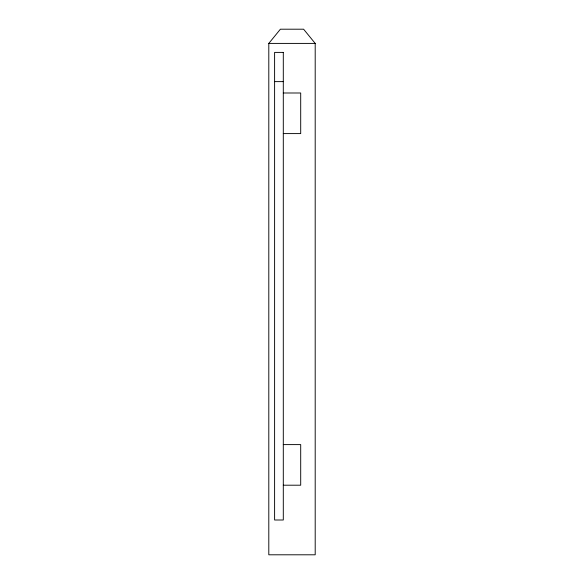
<?xml version="1.0" encoding="UTF-8"?>
<svg xmlns="http://www.w3.org/2000/svg" width="584" height="584" viewBox="0 0 584 584"><rect width="100%" height="100%" fill="white"/><g stroke="black" fill="none" stroke-linecap="round" stroke-linejoin="round"><path stroke-width="0.88" d="M268.801 43.406L280.4 29.2L303.6 29.2L315.199 43.406L315.199 554.8L268.801 554.8L268.801 43.406L315.199 43.406M274.604 81.621L283.298 81.621M283.298 92.995L300.702 92.995L300.702 133.597L283.298 133.597M283.298 444.606L300.702 444.606L300.702 485.202L283.298 485.202M283.298 52.399L274.604 52.399L274.604 520.001L283.298 520.001L283.298 52.399"/></g></svg>
